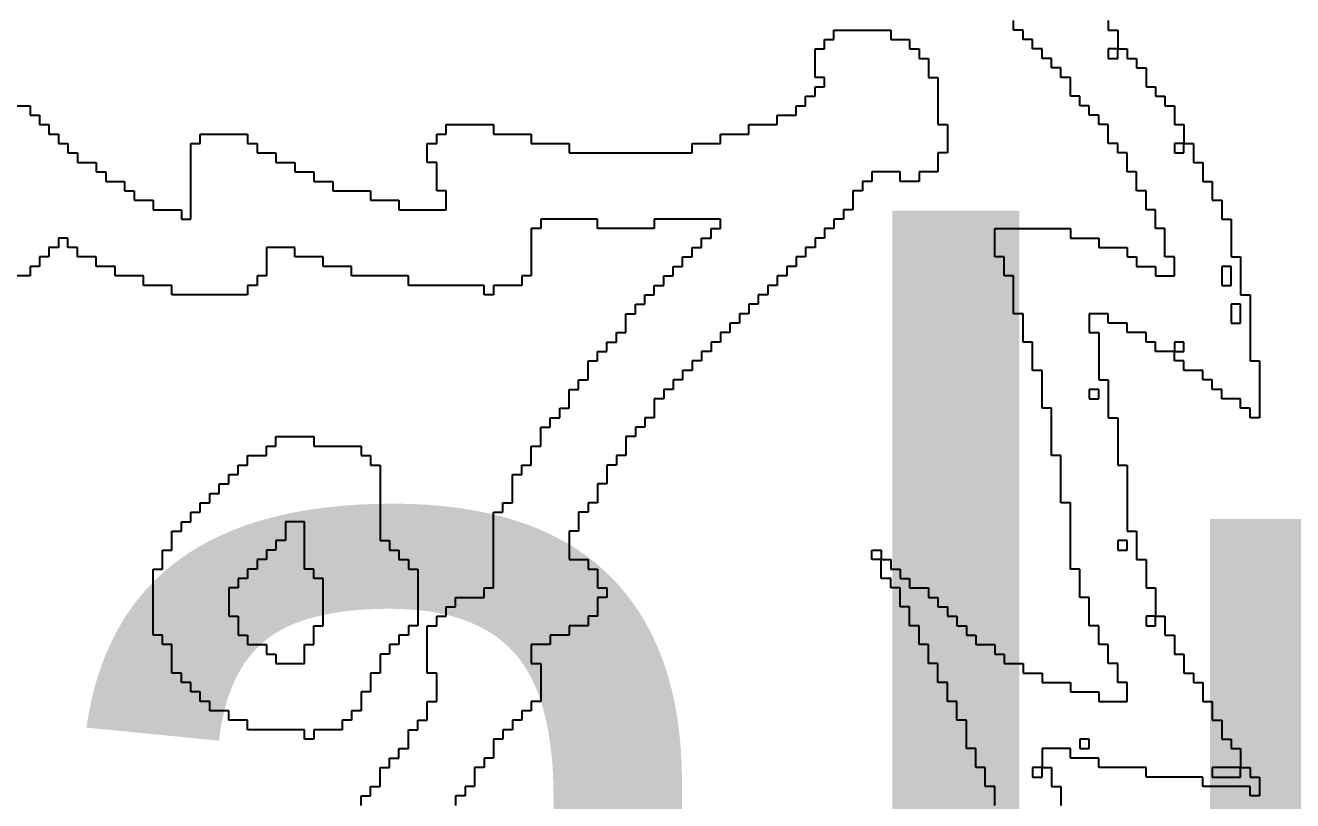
# Model space of a CAD drawing. Header units: millimetres. Extents: x -0.02 to 3.96, y -0.02 to 1.99.
# Drawn here: x 0.3634 to 0.4572, y 0.4363 to 0.4937 of the extents above; entities that cross this region are included whole.
import ezdxf

# ---------------------------------------------------------------- set-up
doc = ezdxf.new("R2010")
doc.units = ezdxf.units.MM
doc.header["$MEASUREMENT"] = 0
doc.layers.add('BottomOverlay', color=54, linetype='Continuous')
doc.layers.add('TopOverlay', color=2, linetype='Continuous')
doc.styles.add('SciFly', font='', dxfattribs={"height": 0.2})
doc.styles.get('SciFly').set_extended_font_data('SciFly')

msp = doc.modelspace()

# ---------------------------------------------------------------- linework, layer by layer
at = {"layer": 'BottomOverlay'}
for p, q in [((0.4365, 0.4933), (0.4365, 0.494)), ((0.4435, 0.494), (0.4435, 0.4933)), ((0.4225, 0.4919), (0.4225, 0.4926)), ((0.4225, 0.4926), (0.4232, 0.4926)), ((0.4232, 0.4926), (0.4232, 0.4933)), ((0.4232, 0.4933), (0.4274, 0.4933)), ((0.4274, 0.4933), (0.4274, 0.4926)), ((0.4274, 0.4926), (0.4288, 0.4926)), ((0.4288, 0.4926), (0.4288, 0.4919)), ((0.4372, 0.4933), (0.4365, 0.4933)), ((0.4372, 0.4926), (0.4372, 0.4933)), ((0.4379, 0.4926), (0.4372, 0.4926)), ((0.4379, 0.4919), (0.4379, 0.4926)), ((0.4435, 0.4933), (0.4442, 0.4933)), ((0.4442, 0.4933), (0.4442, 0.4926)), ((0.4442, 0.4926), (0.4442, 0.4919)), ((0.4218, 0.4912), (0.4218, 0.4919)), ((0.4218, 0.4919), (0.4225, 0.4919)), ((0.4288, 0.4919), (0.4295, 0.4919)), ((0.4295, 0.4919), (0.4295, 0.4912)), ((0.4386, 0.4919), (0.4379, 0.4919)), ((0.4386, 0.4912), (0.4386, 0.4919)), ((0.4442, 0.4919), (0.4435, 0.4919)), ((0.4435, 0.4919), (0.4435, 0.4912)), ((0.4442, 0.4919), (0.4449, 0.4919)), ((0.4442, 0.4912), (0.4442, 0.4919)), ((0.4449, 0.4919), (0.4449, 0.4912)), ((0.4218, 0.4905), (0.4218, 0.4912)), ((0.4295, 0.4912), (0.4302, 0.4912)), ((0.4302, 0.4912), (0.4302, 0.4905)), ((0.4393, 0.4912), (0.4386, 0.4912)), ((0.4393, 0.4905), (0.4393, 0.4912)), ((0.4435, 0.4912), (0.4442, 0.4912)), ((0.4449, 0.4912), (0.4456, 0.4912)), ((0.4456, 0.4912), (0.4456, 0.4905)), ((0.4218, 0.4898), (0.4218, 0.4905)), ((0.4225, 0.4898), (0.4218, 0.4898)), ((0.4225, 0.4891), (0.4225, 0.4898)), ((0.4302, 0.4905), (0.4302, 0.4898)), ((0.4302, 0.4898), (0.4309, 0.4898)), ((0.4309, 0.4898), (0.4309, 0.4891)), ((0.44, 0.4905), (0.4393, 0.4905)), ((0.44, 0.4898), (0.44, 0.4905)), ((0.4407, 0.4898), (0.44, 0.4898)), ((0.4407, 0.4891), (0.4407, 0.4898)), ((0.4456, 0.4905), (0.4463, 0.4905)), ((0.4463, 0.4905), (0.4463, 0.4898)), ((0.4463, 0.4898), (0.4463, 0.4891)), ((0.4218, 0.4884), (0.4218, 0.4891)), ((0.4218, 0.4891), (0.4225, 0.4891)), ((0.4309, 0.4891), (0.4309, 0.4884)), ((0.4407, 0.4884), (0.4407, 0.4891)), ((0.4463, 0.4891), (0.447, 0.4891)), ((0.447, 0.4891), (0.447, 0.4884)), ((0.4211, 0.4877), (0.4211, 0.4884)), ((0.4211, 0.4884), (0.4218, 0.4884)), ((0.4309, 0.4884), (0.4309, 0.4877)), ((0.4414, 0.4884), (0.4407, 0.4884)), ((0.4414, 0.4877), (0.4414, 0.4884)), ((0.447, 0.4884), (0.4477, 0.4884)), ((0.4477, 0.4884), (0.4477, 0.4877)), ((0.3609, 0.4877), (0.3637, 0.4877)), ((0.3637, 0.4877), (0.3637, 0.487)), ((0.3637, 0.487), (0.3644, 0.487)), ((0.3644, 0.487), (0.3644, 0.4863)), ((0.419, 0.4863), (0.419, 0.487)), ((0.419, 0.487), (0.4204, 0.487)), ((0.4204, 0.487), (0.4204, 0.4877)), ((0.4204, 0.4877), (0.4211, 0.4877)), ((0.4309, 0.4877), (0.4309, 0.487)), ((0.4309, 0.487), (0.4309, 0.4863)), ((0.4421, 0.4877), (0.4414, 0.4877)), ((0.4421, 0.487), (0.4421, 0.4877)), ((0.4428, 0.487), (0.4421, 0.487)), ((0.4428, 0.4863), (0.4428, 0.487)), ((0.4477, 0.4877), (0.4484, 0.4877)), ((0.4484, 0.4877), (0.4484, 0.487)), ((0.4484, 0.487), (0.4484, 0.4863)), ((0.3644, 0.4863), (0.3651, 0.4863)), ((0.3651, 0.4863), (0.3651, 0.4856)), ((0.3945, 0.4856), (0.3945, 0.4863)), ((0.3945, 0.4863), (0.398, 0.4863)), ((0.398, 0.4863), (0.398, 0.4856)), ((0.4169, 0.4856), (0.4169, 0.4863)), ((0.4169, 0.4863), (0.419, 0.4863)), ((0.4309, 0.4863), (0.4316, 0.4863)), ((0.4316, 0.4863), (0.4316, 0.4856)), ((0.4435, 0.4863), (0.4428, 0.4863)), ((0.4435, 0.4856), (0.4435, 0.4863)), ((0.4484, 0.4863), (0.4491, 0.4863)), ((0.4491, 0.4863), (0.4491, 0.4856)), ((0.3651, 0.4856), (0.3658, 0.4856)), ((0.3658, 0.4856), (0.3658, 0.4849)), ((0.3763, 0.4849), (0.3763, 0.4856)), ((0.3763, 0.4856), (0.3798, 0.4856)), ((0.3798, 0.4856), (0.3798, 0.4849)), ((0.3938, 0.4849), (0.3938, 0.4856)), ((0.3938, 0.4856), (0.3945, 0.4856)), ((0.398, 0.4856), (0.4008, 0.4856)), ((0.4008, 0.4856), (0.4008, 0.4849)), ((0.4148, 0.4849), (0.4148, 0.4856)), ((0.4148, 0.4856), (0.4169, 0.4856)), ((0.4316, 0.4856), (0.4316, 0.4849)), ((0.4435, 0.4849), (0.4435, 0.4856)), ((0.4491, 0.4856), (0.4491, 0.4849)), ((0.3658, 0.4849), (0.3665, 0.4849)), ((0.3665, 0.4849), (0.3665, 0.4842)), ((0.3665, 0.4842), (0.3672, 0.4842)), ((0.3672, 0.4842), (0.3672, 0.4835)), ((0.3756, 0.4842), (0.3756, 0.4849)), ((0.3756, 0.4849), (0.3763, 0.4849)), ((0.3756, 0.4835), (0.3756, 0.4842)), ((0.3798, 0.4849), (0.3805, 0.4849)), ((0.3805, 0.4849), (0.3805, 0.4842)), ((0.3805, 0.4842), (0.3819, 0.4842)), ((0.3819, 0.4842), (0.3819, 0.4835)), ((0.3931, 0.4842), (0.3931, 0.4849)), ((0.3931, 0.4849), (0.3938, 0.4849)), ((0.3931, 0.4835), (0.3931, 0.4842)), ((0.4008, 0.4849), (0.4036, 0.4849)), ((0.4036, 0.4849), (0.4036, 0.4842)), ((0.4036, 0.4842), (0.4127, 0.4842)), ((0.4127, 0.4842), (0.4127, 0.4849)), ((0.4127, 0.4849), (0.4148, 0.4849)), ((0.4316, 0.4842), (0.4309, 0.4842)), ((0.4309, 0.4842), (0.4309, 0.4835)), ((0.4316, 0.4849), (0.4316, 0.4842)), ((0.4442, 0.4849), (0.4435, 0.4849)), ((0.4442, 0.4842), (0.4442, 0.4849)), ((0.4449, 0.4842), (0.4442, 0.4842)), ((0.4449, 0.4835), (0.4449, 0.4842)), ((0.4491, 0.4849), (0.4484, 0.4849)), ((0.4484, 0.4849), (0.4484, 0.4842)), ((0.4484, 0.4842), (0.4491, 0.4842)), ((0.4491, 0.4849), (0.4498, 0.4849)), ((0.4491, 0.4842), (0.4491, 0.4849)), ((0.4498, 0.4849), (0.4498, 0.4842)), ((0.4498, 0.4842), (0.4498, 0.4835)), ((0.3672, 0.4835), (0.3686, 0.4835)), ((0.3686, 0.4835), (0.3686, 0.4828)), ((0.3756, 0.4828), (0.3756, 0.4835)), ((0.3819, 0.4835), (0.3833, 0.4835)), ((0.3833, 0.4835), (0.3833, 0.4828)), ((0.3938, 0.4835), (0.3931, 0.4835)), ((0.3938, 0.4828), (0.3938, 0.4835)), ((0.4309, 0.4835), (0.4309, 0.4828)), ((0.4449, 0.4828), (0.4449, 0.4835)), ((0.4498, 0.4835), (0.4505, 0.4835)), ((0.4505, 0.4835), (0.4505, 0.4828)), ((0.3686, 0.4828), (0.3693, 0.4828)), ((0.3693, 0.4828), (0.3693, 0.4821)), ((0.3756, 0.4821), (0.3756, 0.4828)), ((0.3833, 0.4828), (0.3847, 0.4828)), ((0.3847, 0.4828), (0.3847, 0.4821)), ((0.3938, 0.4821), (0.3938, 0.4828)), ((0.4281, 0.4828), (0.426, 0.4828)), ((0.426, 0.4828), (0.426, 0.4821)), ((0.4281, 0.4821), (0.4281, 0.4828)), ((0.4309, 0.4828), (0.4295, 0.4828)), ((0.4295, 0.4828), (0.4295, 0.4821)), ((0.4456, 0.4828), (0.4449, 0.4828)), ((0.4456, 0.4821), (0.4456, 0.4828)), ((0.4505, 0.4828), (0.4505, 0.4821)), ((0.3693, 0.4821), (0.3707, 0.4821)), ((0.3707, 0.4821), (0.3707, 0.4814)), ((0.3707, 0.4814), (0.3714, 0.4814)), ((0.3714, 0.4814), (0.3714, 0.4807)), ((0.3756, 0.4814), (0.3756, 0.4821)), ((0.3756, 0.4807), (0.3756, 0.4814)), ((0.3847, 0.4821), (0.3861, 0.4821)), ((0.3861, 0.4821), (0.3861, 0.4814)), ((0.3861, 0.4814), (0.3889, 0.4814)), ((0.3889, 0.4814), (0.3889, 0.4807)), ((0.3938, 0.4814), (0.3938, 0.4821)), ((0.3945, 0.4814), (0.3938, 0.4814)), ((0.3945, 0.4807), (0.3945, 0.4814)), ((0.4253, 0.4814), (0.4246, 0.4814)), ((0.4246, 0.4814), (0.4246, 0.4807)), ((0.426, 0.4821), (0.4253, 0.4821)), ((0.4253, 0.4821), (0.4253, 0.4814)), ((0.4295, 0.4821), (0.4281, 0.4821)), ((0.4456, 0.4814), (0.4456, 0.4821)), ((0.4463, 0.4814), (0.4456, 0.4814)), ((0.4463, 0.4807), (0.4463, 0.4814)), ((0.4505, 0.4821), (0.4512, 0.4821)), ((0.4512, 0.4821), (0.4512, 0.4814)), ((0.4512, 0.4814), (0.4512, 0.4807)), ((0.3714, 0.4807), (0.3728, 0.4807)), ((0.3728, 0.4807), (0.3728, 0.48)), ((0.3756, 0.48), (0.3756, 0.4807)), ((0.3889, 0.4807), (0.391, 0.4807)), ((0.391, 0.4807), (0.391, 0.48)), ((0.3945, 0.48), (0.3945, 0.4807)), ((0.4246, 0.4807), (0.4246, 0.48)), ((0.4463, 0.48), (0.4463, 0.4807)), ((0.4512, 0.4807), (0.4519, 0.4807)), ((0.4519, 0.4807), (0.4519, 0.48)), ((0.3728, 0.48), (0.3749, 0.48)), ((0.3749, 0.48), (0.3749, 0.4793)), ((0.3756, 0.4793), (0.3756, 0.48)), ((0.391, 0.48), (0.3945, 0.48)), ((0.4246, 0.48), (0.4239, 0.48)), ((0.4239, 0.48), (0.4239, 0.4793)), ((0.447, 0.48), (0.4463, 0.48)), ((0.447, 0.4793), (0.447, 0.48)), ((0.4519, 0.48), (0.4519, 0.4793)), ((0.3749, 0.4793), (0.3756, 0.4793)), ((0.4015, 0.4786), (0.4008, 0.4786)), ((0.4008, 0.4786), (0.4008, 0.4779)), ((0.4057, 0.4793), (0.4015, 0.4793)), ((0.4015, 0.4793), (0.4015, 0.4786)), ((0.4057, 0.4786), (0.4057, 0.4793)), ((0.4099, 0.4786), (0.4057, 0.4786)), ((0.4148, 0.4793), (0.4099, 0.4793)), ((0.4099, 0.4793), (0.4099, 0.4786)), ((0.4141, 0.4779), (0.4141, 0.4786)), ((0.4141, 0.4786), (0.4148, 0.4786)), ((0.4148, 0.4786), (0.4148, 0.4793)), ((0.4232, 0.4786), (0.4225, 0.4786)), ((0.4225, 0.4786), (0.4225, 0.4779)), ((0.4239, 0.4793), (0.4232, 0.4793)), ((0.4232, 0.4793), (0.4232, 0.4786)), ((0.4351, 0.4779), (0.4351, 0.4786)), ((0.4351, 0.4786), (0.4407, 0.4786)), ((0.4407, 0.4786), (0.4407, 0.4779)), ((0.447, 0.4786), (0.447, 0.4793)), ((0.4477, 0.4786), (0.447, 0.4786)), ((0.4477, 0.4779), (0.4477, 0.4786)), ((0.4519, 0.4793), (0.4526, 0.4793)), ((0.4526, 0.4793), (0.4526, 0.4786)), ((0.4526, 0.4786), (0.4526, 0.4779)), ((0.3665, 0.4779), (0.3658, 0.4779)), ((0.3658, 0.4779), (0.3658, 0.4772)), ((0.3665, 0.4772), (0.3665, 0.4779)), ((0.4008, 0.4779), (0.4008, 0.4772)), ((0.4134, 0.4772), (0.4134, 0.4779)), ((0.4134, 0.4779), (0.4141, 0.4779)), ((0.4225, 0.4779), (0.4218, 0.4779)), ((0.4218, 0.4779), (0.4218, 0.4772)), ((0.4351, 0.4772), (0.4351, 0.4779)), ((0.4407, 0.4779), (0.4428, 0.4779)), ((0.4428, 0.4779), (0.4428, 0.4772)), ((0.4477, 0.4772), (0.4477, 0.4779)), ((0.4526, 0.4779), (0.4526, 0.4772)), ((0.3658, 0.4772), (0.3651, 0.4772)), ((0.3651, 0.4772), (0.3651, 0.4765)), ((0.3672, 0.4772), (0.3665, 0.4772)), ((0.3672, 0.4765), (0.3672, 0.4772)), ((0.3833, 0.4772), (0.3812, 0.4772)), ((0.3812, 0.4772), (0.3812, 0.4765)), ((0.3833, 0.4765), (0.3833, 0.4772)), ((0.4008, 0.4772), (0.4008, 0.4765)), ((0.4127, 0.4765), (0.4127, 0.4772)), ((0.4127, 0.4772), (0.4134, 0.4772)), ((0.4218, 0.4772), (0.4211, 0.4772)), ((0.4211, 0.4772), (0.4211, 0.4765)), ((0.4351, 0.4765), (0.4351, 0.4772)), ((0.4428, 0.4772), (0.4449, 0.4772)), ((0.4449, 0.4772), (0.4449, 0.4765)), ((0.4477, 0.4765), (0.4477, 0.4772)), ((0.4526, 0.4772), (0.4526, 0.4765)), ((0.3644, 0.4758), (0.3637, 0.4758)), ((0.3637, 0.4758), (0.3637, 0.4751)), ((0.3651, 0.4765), (0.3644, 0.4765)), ((0.3644, 0.4765), (0.3644, 0.4758)), ((0.3686, 0.4765), (0.3672, 0.4765)), ((0.3686, 0.4758), (0.3686, 0.4765)), ((0.37, 0.4758), (0.3686, 0.4758)), ((0.37, 0.4751), (0.37, 0.4758)), ((0.3812, 0.4765), (0.3812, 0.4758)), ((0.3812, 0.4758), (0.3812, 0.4751)), ((0.3854, 0.4765), (0.3833, 0.4765)), ((0.3854, 0.4758), (0.3854, 0.4765)), ((0.3875, 0.4758), (0.3854, 0.4758)), ((0.3875, 0.4751), (0.3875, 0.4758)), ((0.4008, 0.4765), (0.4008, 0.4758)), ((0.4008, 0.4758), (0.4008, 0.4751)), ((0.4113, 0.4751), (0.4113, 0.4758)), ((0.4113, 0.4758), (0.412, 0.4758)), ((0.412, 0.4758), (0.412, 0.4765)), ((0.412, 0.4765), (0.4127, 0.4765)), ((0.4204, 0.4758), (0.4197, 0.4758)), ((0.4197, 0.4758), (0.4197, 0.4751)), ((0.4211, 0.4765), (0.4204, 0.4765)), ((0.4204, 0.4765), (0.4204, 0.4758)), ((0.4358, 0.4765), (0.4351, 0.4765)), ((0.4358, 0.4758), (0.4358, 0.4765)), ((0.4358, 0.4751), (0.4358, 0.4758)), ((0.4449, 0.4765), (0.4456, 0.4765)), ((0.4456, 0.4765), (0.4456, 0.4758)), ((0.4456, 0.4758), (0.447, 0.4758)), ((0.447, 0.4758), (0.447, 0.4751)), ((0.4484, 0.4765), (0.4477, 0.4765)), ((0.4484, 0.4758), (0.4484, 0.4765)), ((0.4484, 0.4751), (0.4484, 0.4758)), ((0.4526, 0.4758), (0.4519, 0.4758)), ((0.4519, 0.4758), (0.4519, 0.4751)), ((0.4526, 0.4765), (0.4533, 0.4765)), ((0.4526, 0.4751), (0.4526, 0.4758)), ((0.4533, 0.4765), (0.4533, 0.4758)), ((0.4533, 0.4758), (0.4533, 0.4751)), ((0.3637, 0.4751), (0.3602, 0.4751)), ((0.3721, 0.4751), (0.37, 0.4751)), ((0.3721, 0.4744), (0.3721, 0.4751)), ((0.3812, 0.4751), (0.3805, 0.4751)), ((0.3805, 0.4751), (0.3805, 0.4744)), ((0.3917, 0.4751), (0.3875, 0.4751)), ((0.3917, 0.4744), (0.3917, 0.4751)), ((0.4008, 0.4751), (0.4001, 0.4751)), ((0.4001, 0.4751), (0.4001, 0.4744)), ((0.4106, 0.4744), (0.4106, 0.4751)), ((0.4106, 0.4751), (0.4113, 0.4751)), ((0.4197, 0.4751), (0.419, 0.4751)), ((0.419, 0.4751), (0.419, 0.4744)), ((0.4365, 0.4751), (0.4358, 0.4751)), ((0.4365, 0.4744), (0.4365, 0.4751)), ((0.447, 0.4751), (0.4484, 0.4751)), ((0.4519, 0.4751), (0.4519, 0.4744)), ((0.4526, 0.4744), (0.4526, 0.4751)), ((0.4533, 0.4751), (0.4533, 0.4744)), ((0.3742, 0.4744), (0.3721, 0.4744)), ((0.3742, 0.4737), (0.3742, 0.4744)), ((0.3798, 0.4737), (0.3742, 0.4737)), ((0.3805, 0.4744), (0.3798, 0.4744)), ((0.3798, 0.4744), (0.3798, 0.4737)), ((0.3973, 0.4744), (0.3917, 0.4744)), ((0.3973, 0.4737), (0.3973, 0.4744)), ((0.398, 0.4737), (0.3973, 0.4737)), ((0.4001, 0.4744), (0.398, 0.4744)), ((0.398, 0.4744), (0.398, 0.4737)), ((0.4092, 0.473), (0.4092, 0.4737)), ((0.4092, 0.4737), (0.4099, 0.4737)), ((0.4099, 0.4737), (0.4099, 0.4744)), ((0.4099, 0.4744), (0.4106, 0.4744)), ((0.4183, 0.4737), (0.4176, 0.4737)), ((0.4176, 0.4737), (0.4176, 0.473)), ((0.419, 0.4744), (0.4183, 0.4744)), ((0.4183, 0.4744), (0.4183, 0.4737)), ((0.4365, 0.4737), (0.4365, 0.4744)), ((0.4365, 0.473), (0.4365, 0.4737)), ((0.4519, 0.4744), (0.4526, 0.4744)), ((0.4533, 0.4744), (0.4533, 0.4737)), ((0.4533, 0.4737), (0.454, 0.4737)), ((0.454, 0.4737), (0.454, 0.473)), ((0.4085, 0.4723), (0.4085, 0.473)), ((0.4085, 0.473), (0.4092, 0.473)), ((0.4176, 0.473), (0.4169, 0.473)), ((0.4169, 0.473), (0.4169, 0.4723)), ((0.4365, 0.4723), (0.4365, 0.473)), ((0.4533, 0.473), (0.4526, 0.473)), ((0.4526, 0.473), (0.4526, 0.4723)), ((0.4533, 0.4723), (0.4533, 0.473)), ((0.454, 0.473), (0.454, 0.4723)), ((0.4078, 0.4716), (0.4078, 0.4723)), ((0.4078, 0.4723), (0.4085, 0.4723)), ((0.4169, 0.4723), (0.4162, 0.4723)), ((0.4162, 0.4723), (0.4162, 0.4716)), ((0.4372, 0.4723), (0.4365, 0.4723)), ((0.4372, 0.4716), (0.4372, 0.4723)), ((0.4435, 0.4723), (0.4421, 0.4723)), ((0.4421, 0.4723), (0.4421, 0.4716)), ((0.4435, 0.4716), (0.4435, 0.4723)), ((0.4526, 0.4723), (0.4526, 0.4716)), ((0.4533, 0.4716), (0.4533, 0.4723)), ((0.454, 0.4723), (0.454, 0.4716)), ((0.4071, 0.4702), (0.4071, 0.4709)), ((0.4071, 0.4709), (0.4078, 0.4709)), ((0.4078, 0.4709), (0.4078, 0.4716)), ((0.4155, 0.4709), (0.4148, 0.4709)), ((0.4148, 0.4709), (0.4148, 0.4702)), ((0.4162, 0.4716), (0.4155, 0.4716)), ((0.4155, 0.4716), (0.4155, 0.4709)), ((0.4372, 0.4709), (0.4372, 0.4716)), ((0.4372, 0.4702), (0.4372, 0.4709)), ((0.4421, 0.4716), (0.4421, 0.4709)), ((0.4421, 0.4709), (0.4428, 0.4709)), ((0.4428, 0.4709), (0.4428, 0.4702)), ((0.4449, 0.4716), (0.4435, 0.4716)), ((0.4449, 0.4709), (0.4449, 0.4716)), ((0.4463, 0.4709), (0.4449, 0.4709)), ((0.4463, 0.4702), (0.4463, 0.4709)), ((0.4526, 0.4716), (0.4533, 0.4716)), ((0.454, 0.4716), (0.454, 0.4709)), ((0.454, 0.4709), (0.454, 0.4702)), ((0.4064, 0.4695), (0.4064, 0.4702)), ((0.4064, 0.4702), (0.4071, 0.4702)), ((0.4148, 0.4702), (0.4141, 0.4702)), ((0.4141, 0.4702), (0.4141, 0.4695)), ((0.4379, 0.4702), (0.4372, 0.4702)), ((0.4379, 0.4695), (0.4379, 0.4702)), ((0.4428, 0.4702), (0.4428, 0.4695)), ((0.447, 0.4702), (0.4463, 0.4702)), ((0.447, 0.4695), (0.447, 0.4702)), ((0.4491, 0.4702), (0.4484, 0.4702)), ((0.4484, 0.4702), (0.4484, 0.4695)), ((0.4491, 0.4695), (0.4491, 0.4702)), ((0.454, 0.4702), (0.454, 0.4695)), ((0.4057, 0.4688), (0.4057, 0.4695)), ((0.4057, 0.4695), (0.4064, 0.4695)), ((0.4141, 0.4695), (0.4134, 0.4695)), ((0.4134, 0.4695), (0.4134, 0.4688)), ((0.4379, 0.4688), (0.4379, 0.4695)), ((0.4428, 0.4695), (0.4428, 0.4688)), ((0.4484, 0.4695), (0.447, 0.4695)), ((0.4484, 0.4688), (0.4484, 0.4695)), ((0.4484, 0.4695), (0.4491, 0.4695)), ((0.454, 0.4695), (0.454, 0.4688)), ((0.405, 0.4681), (0.405, 0.4688)), ((0.405, 0.4688), (0.4057, 0.4688)), ((0.405, 0.4674), (0.405, 0.4681)), ((0.4127, 0.4681), (0.412, 0.4681)), ((0.412, 0.4681), (0.412, 0.4674)), ((0.4134, 0.4688), (0.4127, 0.4688)), ((0.4127, 0.4688), (0.4127, 0.4681)), ((0.4379, 0.4681), (0.4379, 0.4688)), ((0.4386, 0.4681), (0.4379, 0.4681)), ((0.4386, 0.4674), (0.4386, 0.4681)), ((0.4428, 0.4688), (0.4428, 0.4681)), ((0.4428, 0.4681), (0.4428, 0.4674)), ((0.4491, 0.4688), (0.4484, 0.4688)), ((0.4491, 0.4681), (0.4491, 0.4688)), ((0.4505, 0.4681), (0.4491, 0.4681)), ((0.4505, 0.4674), (0.4505, 0.4681)), ((0.454, 0.4688), (0.4547, 0.4688)), ((0.4547, 0.4688), (0.4547, 0.4681)), ((0.4547, 0.4681), (0.4547, 0.4674)), ((0.4043, 0.4667), (0.4043, 0.4674)), ((0.4043, 0.4674), (0.405, 0.4674)), ((0.412, 0.4674), (0.4113, 0.4674)), ((0.4113, 0.4674), (0.4113, 0.4667)), ((0.4386, 0.4667), (0.4386, 0.4674)), ((0.4428, 0.4674), (0.4435, 0.4674)), ((0.4435, 0.4674), (0.4435, 0.4667)), ((0.4512, 0.4674), (0.4505, 0.4674)), ((0.4512, 0.4667), (0.4512, 0.4674)), ((0.4547, 0.4674), (0.4547, 0.4667)), ((0.4036, 0.466), (0.4036, 0.4667)), ((0.4036, 0.4667), (0.4043, 0.4667)), ((0.4113, 0.4667), (0.4106, 0.4667)), ((0.4106, 0.4667), (0.4106, 0.466)), ((0.4386, 0.466), (0.4386, 0.4667)), ((0.4428, 0.4667), (0.4421, 0.4667)), ((0.4421, 0.4667), (0.4421, 0.466)), ((0.4428, 0.466), (0.4428, 0.4667)), ((0.4435, 0.4667), (0.4435, 0.466)), ((0.4519, 0.4667), (0.4512, 0.4667)), ((0.4519, 0.466), (0.4519, 0.4667)), ((0.4547, 0.4667), (0.4547, 0.466)), ((0.4029, 0.4646), (0.4029, 0.4653)), ((0.4029, 0.4653), (0.4036, 0.4653)), ((0.4036, 0.4653), (0.4036, 0.466)), ((0.4106, 0.466), (0.4099, 0.466)), ((0.4099, 0.466), (0.4099, 0.4653)), ((0.4099, 0.4653), (0.4099, 0.4646)), ((0.4386, 0.4653), (0.4386, 0.466)), ((0.4393, 0.4653), (0.4386, 0.4653)), ((0.4393, 0.4646), (0.4393, 0.4653)), ((0.4421, 0.466), (0.4428, 0.466)), ((0.4435, 0.466), (0.4435, 0.4653)), ((0.4435, 0.4653), (0.4435, 0.4646)), ((0.4533, 0.466), (0.4519, 0.466)), ((0.4533, 0.4653), (0.4533, 0.466)), ((0.454, 0.4653), (0.4533, 0.4653)), ((0.454, 0.4646), (0.454, 0.4653)), ((0.4547, 0.466), (0.4547, 0.4653)), ((0.4547, 0.4653), (0.4547, 0.4646)), ((0.4022, 0.4639), (0.4022, 0.4646)), ((0.4022, 0.4646), (0.4029, 0.4646)), ((0.4099, 0.4646), (0.4092, 0.4646)), ((0.4092, 0.4646), (0.4092, 0.4639)), ((0.4393, 0.4639), (0.4393, 0.4646)), ((0.4435, 0.4646), (0.4442, 0.4646)), ((0.4442, 0.4646), (0.4442, 0.4639)), ((0.4547, 0.4646), (0.454, 0.4646)), ((0.4015, 0.4632), (0.4015, 0.4639)), ((0.4015, 0.4639), (0.4022, 0.4639)), ((0.4092, 0.4639), (0.4085, 0.4639)), ((0.4085, 0.4639), (0.4085, 0.4632)), ((0.4393, 0.4632), (0.4393, 0.4639)), ((0.4442, 0.4639), (0.4442, 0.4632)), ((0.3812, 0.4618), (0.3812, 0.4625)), ((0.3812, 0.4625), (0.3819, 0.4625)), ((0.3819, 0.4625), (0.3819, 0.4632)), ((0.3819, 0.4632), (0.3847, 0.4632)), ((0.3847, 0.4632), (0.3847, 0.4625)), ((0.3847, 0.4625), (0.3882, 0.4625)), ((0.3882, 0.4625), (0.3882, 0.4618)), ((0.4008, 0.4618), (0.4008, 0.4625)), ((0.4008, 0.4625), (0.4015, 0.4625)), ((0.4015, 0.4625), (0.4015, 0.4632)), ((0.4085, 0.4632), (0.4078, 0.4632)), ((0.4078, 0.4632), (0.4078, 0.4625)), ((0.4078, 0.4625), (0.4078, 0.4618)), ((0.4393, 0.4625), (0.4393, 0.4632)), ((0.4393, 0.4618), (0.4393, 0.4625)), ((0.4442, 0.4632), (0.4442, 0.4625)), ((0.4442, 0.4625), (0.4442, 0.4618)), ((0.3798, 0.4611), (0.3798, 0.4618)), ((0.3798, 0.4618), (0.3812, 0.4618)), ((0.3882, 0.4618), (0.3889, 0.4618)), ((0.3889, 0.4618), (0.3889, 0.4611)), ((0.4008, 0.4611), (0.4008, 0.4618)), ((0.4078, 0.4618), (0.4071, 0.4618)), ((0.4071, 0.4618), (0.4071, 0.4611)), ((0.44, 0.4618), (0.4393, 0.4618)), ((0.44, 0.4611), (0.44, 0.4618)), ((0.4442, 0.4618), (0.4442, 0.4611)), ((0.3791, 0.4604), (0.3791, 0.4611)), ((0.3791, 0.4611), (0.3798, 0.4611)), ((0.3889, 0.4611), (0.3896, 0.4611)), ((0.3896, 0.4611), (0.3896, 0.4604)), ((0.4001, 0.4604), (0.4001, 0.4611)), ((0.4001, 0.4611), (0.4008, 0.4611)), ((0.4071, 0.4611), (0.4064, 0.4611)), ((0.4064, 0.4611), (0.4064, 0.4604)), ((0.44, 0.4604), (0.44, 0.4611)), ((0.4442, 0.4611), (0.4449, 0.4611)), ((0.4449, 0.4611), (0.4449, 0.4604)), ((0.3777, 0.459), (0.3777, 0.4597)), ((0.3777, 0.4597), (0.3784, 0.4597)), ((0.3784, 0.4597), (0.3784, 0.4604)), ((0.3784, 0.4604), (0.3791, 0.4604)), ((0.3896, 0.4604), (0.3896, 0.4597)), ((0.3896, 0.4597), (0.3896, 0.459)), ((0.3994, 0.4597), (0.3994, 0.4604)), ((0.3994, 0.4604), (0.4001, 0.4604)), ((0.3994, 0.459), (0.3994, 0.4597)), ((0.4064, 0.4597), (0.4057, 0.4597)), ((0.4057, 0.4597), (0.4057, 0.459)), ((0.4064, 0.4604), (0.4064, 0.4597)), ((0.44, 0.4597), (0.44, 0.4604)), ((0.44, 0.459), (0.44, 0.4597)), ((0.4449, 0.4604), (0.4449, 0.4597)), ((0.4449, 0.4597), (0.4449, 0.459)), ((0.377, 0.4583), (0.377, 0.459)), ((0.377, 0.459), (0.3777, 0.459)), ((0.3896, 0.459), (0.3896, 0.4583)), ((0.3994, 0.4583), (0.3994, 0.459)), ((0.4057, 0.459), (0.4057, 0.4583)), ((0.44, 0.4583), (0.44, 0.459)), ((0.4449, 0.459), (0.4449, 0.4583)), ((0.3763, 0.4576), (0.3763, 0.4583)), ((0.3763, 0.4583), (0.377, 0.4583)), ((0.3896, 0.4583), (0.3896, 0.4576)), ((0.3987, 0.4576), (0.3987, 0.4583)), ((0.3987, 0.4583), (0.3994, 0.4583)), ((0.4057, 0.4583), (0.405, 0.4583)), ((0.405, 0.4583), (0.405, 0.4576)), ((0.4407, 0.4583), (0.44, 0.4583)), ((0.4407, 0.4576), (0.4407, 0.4583)), ((0.4449, 0.4583), (0.4449, 0.4576)), ((0.3749, 0.4562), (0.3749, 0.4569)), ((0.3749, 0.4569), (0.3756, 0.4569)), ((0.3756, 0.4569), (0.3756, 0.4576)), ((0.3756, 0.4576), (0.3763, 0.4576)), ((0.384, 0.4569), (0.3826, 0.4569)), ((0.3826, 0.4569), (0.3826, 0.4562)), ((0.384, 0.4562), (0.384, 0.4569)), ((0.3896, 0.4576), (0.3896, 0.4569)), ((0.3896, 0.4569), (0.3896, 0.4562)), ((0.398, 0.4569), (0.398, 0.4576)), ((0.398, 0.4576), (0.3987, 0.4576)), ((0.398, 0.4562), (0.398, 0.4569)), ((0.405, 0.4576), (0.4043, 0.4576)), ((0.4043, 0.4576), (0.4043, 0.4569)), ((0.4043, 0.4569), (0.4043, 0.4562)), ((0.4407, 0.4569), (0.4407, 0.4576)), ((0.4407, 0.4562), (0.4407, 0.4569)), ((0.4449, 0.4576), (0.4449, 0.4569)), ((0.4449, 0.4569), (0.4449, 0.4562)), ((0.3742, 0.4555), (0.3742, 0.4562)), ((0.3742, 0.4562), (0.3749, 0.4562)), ((0.3826, 0.4562), (0.3826, 0.4555)), ((0.384, 0.4555), (0.384, 0.4562)), ((0.3896, 0.4562), (0.3896, 0.4555)), ((0.398, 0.4555), (0.398, 0.4562)), ((0.4043, 0.4562), (0.4036, 0.4562)), ((0.4036, 0.4562), (0.4036, 0.4555)), ((0.4407, 0.4555), (0.4407, 0.4562)), ((0.4449, 0.4562), (0.4456, 0.4562)), ((0.4456, 0.4562), (0.4456, 0.4555)), ((0.3742, 0.4548), (0.3742, 0.4555)), ((0.3826, 0.4555), (0.3819, 0.4555)), ((0.3819, 0.4555), (0.3819, 0.4548)), ((0.384, 0.4548), (0.384, 0.4555)), ((0.3896, 0.4555), (0.3903, 0.4555)), ((0.3903, 0.4555), (0.3903, 0.4548)), ((0.398, 0.4548), (0.398, 0.4555)), ((0.4036, 0.4555), (0.4036, 0.4548)), ((0.4407, 0.4548), (0.4407, 0.4555)), ((0.4449, 0.4555), (0.4442, 0.4555)), ((0.4442, 0.4555), (0.4442, 0.4548)), ((0.4449, 0.4548), (0.4449, 0.4555)), ((0.4456, 0.4555), (0.4456, 0.4548)), ((0.3735, 0.4541), (0.3735, 0.4548)), ((0.3735, 0.4548), (0.3742, 0.4548)), ((0.3735, 0.4534), (0.3735, 0.4541)), ((0.3812, 0.4541), (0.3805, 0.4541)), ((0.3805, 0.4541), (0.3805, 0.4534)), ((0.3819, 0.4548), (0.3812, 0.4548)), ((0.3812, 0.4548), (0.3812, 0.4541)), ((0.384, 0.4541), (0.384, 0.4548)), ((0.384, 0.4534), (0.384, 0.4541)), ((0.3903, 0.4548), (0.391, 0.4548)), ((0.391, 0.4548), (0.391, 0.4541)), ((0.391, 0.4541), (0.3917, 0.4541)), ((0.3917, 0.4541), (0.3917, 0.4534)), ((0.398, 0.4541), (0.398, 0.4548)), ((0.398, 0.4534), (0.398, 0.4541)), ((0.4036, 0.4548), (0.4036, 0.4541)), ((0.4036, 0.4541), (0.405, 0.4541)), ((0.405, 0.4541), (0.405, 0.4534)), ((0.426, 0.4541), (0.426, 0.4548)), ((0.426, 0.4548), (0.4267, 0.4548)), ((0.4267, 0.4541), (0.426, 0.4541)), ((0.4267, 0.4548), (0.4267, 0.4541)), ((0.4267, 0.4534), (0.4267, 0.4541)), ((0.4267, 0.4541), (0.4274, 0.4541)), ((0.4274, 0.4541), (0.4274, 0.4534)), ((0.4407, 0.4541), (0.4407, 0.4548)), ((0.4407, 0.4534), (0.4407, 0.4541)), ((0.4442, 0.4548), (0.4449, 0.4548)), ((0.4456, 0.4548), (0.4456, 0.4541)), ((0.4456, 0.4541), (0.4463, 0.4541)), ((0.4463, 0.4541), (0.4463, 0.4534)), ((0.3728, 0.4527), (0.3728, 0.4534)), ((0.3728, 0.4534), (0.3735, 0.4534)), ((0.3805, 0.4534), (0.3798, 0.4534)), ((0.3798, 0.4534), (0.3798, 0.4527)), ((0.3847, 0.4534), (0.384, 0.4534)), ((0.3847, 0.4527), (0.3847, 0.4534)), ((0.3917, 0.4534), (0.3924, 0.4534)), ((0.3924, 0.4534), (0.3924, 0.4527)), ((0.398, 0.4527), (0.398, 0.4534)), ((0.405, 0.4534), (0.4057, 0.4534)), ((0.4057, 0.4534), (0.4057, 0.4527)), ((0.4267, 0.4527), (0.4267, 0.4534)), ((0.4274, 0.4534), (0.4281, 0.4534)), ((0.4281, 0.4534), (0.4281, 0.4527)), ((0.4414, 0.4534), (0.4407, 0.4534)), ((0.4414, 0.4527), (0.4414, 0.4534)), ((0.4463, 0.4534), (0.4463, 0.4527)), ((0.3728, 0.452), (0.3728, 0.4527)), ((0.3798, 0.4527), (0.3791, 0.4527)), ((0.3791, 0.4527), (0.3791, 0.452)), ((0.3854, 0.4527), (0.3847, 0.4527)), ((0.3854, 0.452), (0.3854, 0.4527)), ((0.3924, 0.4527), (0.3924, 0.452)), ((0.398, 0.452), (0.398, 0.4527)), ((0.4057, 0.4527), (0.4057, 0.452)), ((0.4274, 0.4527), (0.4267, 0.4527)), ((0.4274, 0.452), (0.4274, 0.4527)), ((0.4281, 0.4527), (0.4288, 0.4527)), ((0.4288, 0.4527), (0.4288, 0.452)), ((0.4414, 0.452), (0.4414, 0.4527)), ((0.4463, 0.4527), (0.4463, 0.452)), ((0.3728, 0.4513), (0.3728, 0.452)), ((0.3728, 0.4506), (0.3728, 0.4513)), ((0.3791, 0.452), (0.3784, 0.452)), ((0.3784, 0.452), (0.3784, 0.4513)), ((0.3784, 0.4513), (0.3784, 0.4506)), ((0.3854, 0.4513), (0.3854, 0.452)), ((0.3854, 0.4506), (0.3854, 0.4513)), ((0.3924, 0.452), (0.3924, 0.4513)), ((0.3924, 0.4513), (0.3924, 0.4506)), ((0.3952, 0.4506), (0.3952, 0.4513)), ((0.3952, 0.4513), (0.3973, 0.4513)), ((0.3973, 0.4513), (0.3973, 0.452)), ((0.3973, 0.452), (0.398, 0.452)), ((0.4057, 0.452), (0.4064, 0.452)), ((0.4064, 0.4513), (0.4057, 0.4513)), ((0.4057, 0.4513), (0.4057, 0.4506)), ((0.4064, 0.452), (0.4064, 0.4513)), ((0.4281, 0.452), (0.4274, 0.452)), ((0.4281, 0.4513), (0.4281, 0.452)), ((0.4281, 0.4506), (0.4281, 0.4513)), ((0.4288, 0.452), (0.4302, 0.452)), ((0.4302, 0.452), (0.4302, 0.4513)), ((0.4302, 0.4513), (0.4309, 0.4513)), ((0.4309, 0.4513), (0.4309, 0.4506)), ((0.4414, 0.4513), (0.4414, 0.452)), ((0.4421, 0.4513), (0.4414, 0.4513)), ((0.4421, 0.4506), (0.4421, 0.4513)), ((0.4463, 0.452), (0.447, 0.452)), ((0.447, 0.452), (0.447, 0.4513)), ((0.447, 0.4513), (0.447, 0.4506)), ((0.3728, 0.4499), (0.3728, 0.4506)), ((0.3784, 0.4506), (0.3784, 0.4499)), ((0.3854, 0.4499), (0.3854, 0.4506)), ((0.3924, 0.4506), (0.3924, 0.4499)), ((0.3945, 0.4499), (0.3945, 0.4506)), ((0.3945, 0.4506), (0.3952, 0.4506)), ((0.4057, 0.4506), (0.4057, 0.4499)), ((0.4288, 0.4506), (0.4281, 0.4506)), ((0.4288, 0.4499), (0.4288, 0.4506)), ((0.4309, 0.4506), (0.4316, 0.4506)), ((0.4316, 0.4506), (0.4316, 0.4499)), ((0.4421, 0.4499), (0.4421, 0.4506)), ((0.447, 0.4506), (0.447, 0.4499)), ((0.3728, 0.4492), (0.3728, 0.4499)), ((0.3784, 0.4499), (0.3791, 0.4499)), ((0.3791, 0.4499), (0.3791, 0.4492)), ((0.3854, 0.4492), (0.3854, 0.4499)), ((0.3924, 0.4499), (0.3924, 0.4492)), ((0.3938, 0.4492), (0.3938, 0.4499)), ((0.3938, 0.4499), (0.3945, 0.4499)), ((0.4057, 0.4499), (0.405, 0.4499)), ((0.405, 0.4499), (0.405, 0.4492)), ((0.4288, 0.4492), (0.4288, 0.4499)), ((0.4316, 0.4499), (0.4323, 0.4499)), ((0.4323, 0.4499), (0.4323, 0.4492)), ((0.4421, 0.4492), (0.4421, 0.4499)), ((0.447, 0.4499), (0.4463, 0.4499)), ((0.4463, 0.4499), (0.4463, 0.4492)), ((0.447, 0.4499), (0.4477, 0.4499)), ((0.447, 0.4492), (0.447, 0.4499)), ((0.4477, 0.4499), (0.4477, 0.4492)), ((0.3728, 0.4485), (0.3728, 0.4492)), ((0.3735, 0.4485), (0.3728, 0.4485)), ((0.3735, 0.4478), (0.3735, 0.4485)), ((0.3791, 0.4492), (0.3791, 0.4485)), ((0.3791, 0.4485), (0.3798, 0.4485)), ((0.3798, 0.4485), (0.3798, 0.4478)), ((0.3847, 0.4485), (0.3847, 0.4492)), ((0.3847, 0.4492), (0.3854, 0.4492)), ((0.3847, 0.4478), (0.3847, 0.4485)), ((0.3917, 0.4485), (0.391, 0.4485)), ((0.391, 0.4485), (0.391, 0.4478)), ((0.3924, 0.4492), (0.3917, 0.4492)), ((0.3917, 0.4492), (0.3917, 0.4485)), ((0.3931, 0.4485), (0.3931, 0.4492)), ((0.3931, 0.4492), (0.3938, 0.4492)), ((0.3931, 0.4478), (0.3931, 0.4485)), ((0.4036, 0.4485), (0.4022, 0.4485)), ((0.4022, 0.4485), (0.4022, 0.4478)), ((0.405, 0.4492), (0.4036, 0.4492)), ((0.4036, 0.4492), (0.4036, 0.4485)), ((0.4295, 0.4492), (0.4288, 0.4492)), ((0.4295, 0.4485), (0.4295, 0.4492)), ((0.4295, 0.4478), (0.4295, 0.4485)), ((0.4323, 0.4492), (0.433, 0.4492)), ((0.433, 0.4492), (0.433, 0.4485)), ((0.433, 0.4485), (0.4337, 0.4485)), ((0.4337, 0.4485), (0.4337, 0.4478)), ((0.4428, 0.4492), (0.4421, 0.4492)), ((0.4428, 0.4485), (0.4428, 0.4492)), ((0.4428, 0.4478), (0.4428, 0.4485)), ((0.4463, 0.4492), (0.447, 0.4492)), ((0.4477, 0.4492), (0.4477, 0.4485)), ((0.4477, 0.4485), (0.4484, 0.4485)), ((0.4484, 0.4485), (0.4484, 0.4478)), ((0.3742, 0.4478), (0.3735, 0.4478)), ((0.3742, 0.4471), (0.3742, 0.4478)), ((0.3798, 0.4478), (0.3812, 0.4478)), ((0.3812, 0.4478), (0.3812, 0.4471)), ((0.384, 0.4471), (0.384, 0.4478)), ((0.384, 0.4478), (0.3847, 0.4478)), ((0.391, 0.4478), (0.3903, 0.4478)), ((0.3903, 0.4478), (0.3903, 0.4471)), ((0.3931, 0.4471), (0.3931, 0.4478)), ((0.4022, 0.4478), (0.4008, 0.4478)), ((0.4008, 0.4478), (0.4008, 0.4471)), ((0.4302, 0.4478), (0.4295, 0.4478)), ((0.4302, 0.4471), (0.4302, 0.4478)), ((0.4337, 0.4478), (0.4351, 0.4478)), ((0.4351, 0.4478), (0.4351, 0.4471)), ((0.4435, 0.4478), (0.4428, 0.4478)), ((0.4435, 0.4471), (0.4435, 0.4478)), ((0.4484, 0.4478), (0.4484, 0.4471)), ((0.3742, 0.4464), (0.3742, 0.4471)), ((0.3812, 0.4471), (0.3819, 0.4471)), ((0.3819, 0.4471), (0.3819, 0.4464)), ((0.384, 0.4464), (0.384, 0.4471)), ((0.3903, 0.4471), (0.3896, 0.4471)), ((0.3896, 0.4471), (0.3896, 0.4464)), ((0.3931, 0.4464), (0.3931, 0.4471)), ((0.4008, 0.4471), (0.4008, 0.4464)), ((0.4302, 0.4464), (0.4302, 0.4471)), ((0.4351, 0.4471), (0.4358, 0.4471)), ((0.4358, 0.4471), (0.4358, 0.4464)), ((0.4435, 0.4464), (0.4435, 0.4471)), ((0.4484, 0.4471), (0.4491, 0.4471)), ((0.4491, 0.4471), (0.4491, 0.4464)), ((0.3742, 0.4457), (0.3742, 0.4464)), ((0.3749, 0.4457), (0.3742, 0.4457)), ((0.3749, 0.445), (0.3749, 0.4457)), ((0.3819, 0.4464), (0.384, 0.4464)), ((0.3896, 0.4457), (0.3889, 0.4457)), ((0.3889, 0.4457), (0.3889, 0.445)), ((0.3896, 0.4464), (0.3896, 0.4457)), ((0.3931, 0.4457), (0.3931, 0.4464)), ((0.3938, 0.4457), (0.3931, 0.4457)), ((0.3938, 0.445), (0.3938, 0.4457)), ((0.4008, 0.4464), (0.4015, 0.4464)), ((0.4015, 0.4464), (0.4015, 0.4457)), ((0.4015, 0.4457), (0.4015, 0.445)), ((0.4309, 0.4464), (0.4302, 0.4464)), ((0.4309, 0.4457), (0.4309, 0.4464)), ((0.4309, 0.445), (0.4309, 0.4457)), ((0.4358, 0.4464), (0.4372, 0.4464)), ((0.4372, 0.4464), (0.4372, 0.4457)), ((0.4372, 0.4457), (0.4386, 0.4457)), ((0.4386, 0.4457), (0.4386, 0.445)), ((0.4442, 0.4464), (0.4435, 0.4464)), ((0.4442, 0.4457), (0.4442, 0.4464)), ((0.4442, 0.445), (0.4442, 0.4457)), ((0.4491, 0.4464), (0.4491, 0.4457)), ((0.4491, 0.4457), (0.4498, 0.4457)), ((0.4498, 0.4457), (0.4498, 0.445)), ((0.3756, 0.445), (0.3749, 0.445)), ((0.3756, 0.4443), (0.3756, 0.445)), ((0.3889, 0.445), (0.3889, 0.4443)), ((0.3938, 0.4443), (0.3938, 0.445)), ((0.4015, 0.445), (0.4015, 0.4443)), ((0.4316, 0.445), (0.4309, 0.445)), ((0.4316, 0.4443), (0.4316, 0.445)), ((0.4386, 0.445), (0.4407, 0.445)), ((0.4407, 0.445), (0.4407, 0.4443)), ((0.4449, 0.445), (0.4442, 0.445)), ((0.4449, 0.4443), (0.4449, 0.445)), ((0.4498, 0.445), (0.4505, 0.445)), ((0.4505, 0.445), (0.4505, 0.4443)), ((0.3763, 0.4443), (0.3756, 0.4443)), ((0.3763, 0.4436), (0.3763, 0.4443)), ((0.3889, 0.4443), (0.3882, 0.4443)), ((0.3882, 0.4443), (0.3882, 0.4436)), ((0.3938, 0.4436), (0.3938, 0.4443)), ((0.4015, 0.4443), (0.4015, 0.4436)), ((0.4316, 0.4436), (0.4316, 0.4443)), ((0.4407, 0.4443), (0.4428, 0.4443)), ((0.4428, 0.4443), (0.4428, 0.4436)), ((0.4449, 0.4436), (0.4449, 0.4443)), ((0.4505, 0.4443), (0.4505, 0.4436)), ((0.377, 0.4436), (0.3763, 0.4436)), ((0.377, 0.4429), (0.377, 0.4436)), ((0.3784, 0.4429), (0.377, 0.4429)), ((0.3784, 0.4422), (0.3784, 0.4429)), ((0.3882, 0.4429), (0.3875, 0.4429)), ((0.3875, 0.4429), (0.3875, 0.4422)), ((0.3882, 0.4436), (0.3882, 0.4429)), ((0.3931, 0.4429), (0.3931, 0.4436)), ((0.3931, 0.4436), (0.3938, 0.4436)), ((0.3931, 0.4422), (0.3931, 0.4429)), ((0.4008, 0.4429), (0.4001, 0.4429)), ((0.4001, 0.4429), (0.4001, 0.4422)), ((0.4015, 0.4436), (0.4008, 0.4436)), ((0.4008, 0.4436), (0.4008, 0.4429)), ((0.4323, 0.4436), (0.4316, 0.4436)), ((0.4323, 0.4429), (0.4323, 0.4436)), ((0.4323, 0.4422), (0.4323, 0.4429)), ((0.4428, 0.4436), (0.4449, 0.4436)), ((0.4505, 0.4436), (0.4512, 0.4436)), ((0.4512, 0.4436), (0.4512, 0.4429)), ((0.4512, 0.4429), (0.4512, 0.4422)), ((0.3798, 0.4422), (0.3784, 0.4422)), ((0.3798, 0.4415), (0.3798, 0.4422)), ((0.3875, 0.4422), (0.3868, 0.4422)), ((0.3868, 0.4422), (0.3868, 0.4415)), ((0.3924, 0.4415), (0.3924, 0.4422)), ((0.3924, 0.4422), (0.3931, 0.4422)), ((0.4001, 0.4422), (0.3994, 0.4422)), ((0.3994, 0.4422), (0.3994, 0.4415)), ((0.433, 0.4422), (0.4323, 0.4422)), ((0.433, 0.4415), (0.433, 0.4422)), ((0.4512, 0.4422), (0.4519, 0.4422)), ((0.4519, 0.4422), (0.4519, 0.4415)), ((0.384, 0.4415), (0.3798, 0.4415)), ((0.384, 0.4408), (0.384, 0.4415)), ((0.3868, 0.4415), (0.3847, 0.4415)), ((0.3847, 0.4415), (0.3847, 0.4408)), ((0.3917, 0.4408), (0.3917, 0.4415)), ((0.3917, 0.4415), (0.3924, 0.4415)), ((0.3994, 0.4415), (0.3987, 0.4415)), ((0.3987, 0.4415), (0.3987, 0.4408)), ((0.433, 0.4408), (0.433, 0.4415)), ((0.4519, 0.4415), (0.4519, 0.4408)), ((0.3847, 0.4408), (0.384, 0.4408)), ((0.391, 0.4394), (0.391, 0.4401)), ((0.391, 0.4401), (0.3917, 0.4401)), ((0.3917, 0.4401), (0.3917, 0.4408)), ((0.3987, 0.4408), (0.398, 0.4408)), ((0.398, 0.4408), (0.398, 0.4401)), ((0.398, 0.4401), (0.398, 0.4394)), ((0.433, 0.4401), (0.433, 0.4408)), ((0.4337, 0.4401), (0.433, 0.4401)), ((0.4337, 0.4394), (0.4337, 0.4401)), ((0.4407, 0.4401), (0.4386, 0.4401)), ((0.4386, 0.4401), (0.4386, 0.4394)), ((0.4407, 0.4394), (0.4407, 0.4401)), ((0.4421, 0.4408), (0.4414, 0.4408)), ((0.4414, 0.4408), (0.4414, 0.4401)), ((0.4414, 0.4401), (0.4421, 0.4401)), ((0.4421, 0.4401), (0.4421, 0.4408)), ((0.4519, 0.4408), (0.4526, 0.4408)), ((0.4526, 0.4408), (0.4526, 0.4401)), ((0.4526, 0.4401), (0.4533, 0.4401)), ((0.4533, 0.4401), (0.4533, 0.4394)), ((0.3903, 0.4387), (0.3903, 0.4394)), ((0.3903, 0.4394), (0.391, 0.4394)), ((0.398, 0.4394), (0.3973, 0.4394)), ((0.3973, 0.4394), (0.3973, 0.4387)), ((0.4337, 0.4387), (0.4337, 0.4394)), ((0.4386, 0.4394), (0.4386, 0.4387)), ((0.4428, 0.4394), (0.4407, 0.4394)), ((0.4428, 0.4387), (0.4428, 0.4394)), ((0.4533, 0.4394), (0.4533, 0.4387)), ((0.3896, 0.438), (0.3896, 0.4387)), ((0.3896, 0.4387), (0.3903, 0.4387)), ((0.3973, 0.4387), (0.3966, 0.4387)), ((0.3966, 0.4387), (0.3966, 0.438)), ((0.4344, 0.4387), (0.4337, 0.4387)), ((0.4344, 0.438), (0.4344, 0.4387)), ((0.4386, 0.4387), (0.4379, 0.4387)), ((0.4379, 0.4387), (0.4379, 0.438)), ((0.4386, 0.4387), (0.4393, 0.4387)), ((0.4386, 0.438), (0.4386, 0.4387)), ((0.4393, 0.4387), (0.4393, 0.438)), ((0.4463, 0.4387), (0.4428, 0.4387)), ((0.4463, 0.438), (0.4463, 0.4387)), ((0.4533, 0.4387), (0.4512, 0.4387)), ((0.4512, 0.4387), (0.4512, 0.438)), ((0.4533, 0.4387), (0.454, 0.4387)), ((0.4533, 0.438), (0.4533, 0.4387)), ((0.454, 0.4387), (0.454, 0.438)), ((0.3889, 0.4366), (0.3889, 0.4373)), ((0.3889, 0.4373), (0.3896, 0.4373)), ((0.3896, 0.4373), (0.3896, 0.438)), ((0.3966, 0.4373), (0.3959, 0.4373)), ((0.3959, 0.4373), (0.3959, 0.4366)), ((0.3966, 0.438), (0.3966, 0.4373)), ((0.4344, 0.4373), (0.4344, 0.438)), ((0.4351, 0.4373), (0.4344, 0.4373)), ((0.4351, 0.4366), (0.4351, 0.4373)), ((0.4379, 0.438), (0.4386, 0.438)), ((0.4393, 0.438), (0.4393, 0.4373)), ((0.4393, 0.4373), (0.44, 0.4373)), ((0.44, 0.4373), (0.44, 0.4366)), ((0.4505, 0.438), (0.4463, 0.438)), ((0.4505, 0.4373), (0.4505, 0.438)), ((0.454, 0.4373), (0.4505, 0.4373)), ((0.4512, 0.438), (0.4533, 0.438)), ((0.454, 0.438), (0.4547, 0.438)), ((0.454, 0.4366), (0.454, 0.4373)), ((0.4547, 0.438), (0.4547, 0.4373)), ((0.4547, 0.4373), (0.4547, 0.4366)), ((0.3882, 0.4359), (0.3882, 0.4366)), ((0.3882, 0.4366), (0.3889, 0.4366)), ((0.3959, 0.4366), (0.3952, 0.4366)), ((0.3952, 0.4366), (0.3952, 0.4359)), ((0.4351, 0.4359), (0.4351, 0.4366)), ((0.44, 0.4366), (0.44, 0.4359)), ((0.4547, 0.4366), (0.454, 0.4366))]:
    msp.add_line(p, q, dxfattribs=at)

# ---------------------------------------------------------------- texts
at = {"layer": 'TopOverlay', "style": 'SciFly'}
msp.add_text('Daedalus Team', height=0.08, dxfattribs=at).set_placement((0.105067, 0.395666))

doc.saveas('drawing.dxf')
